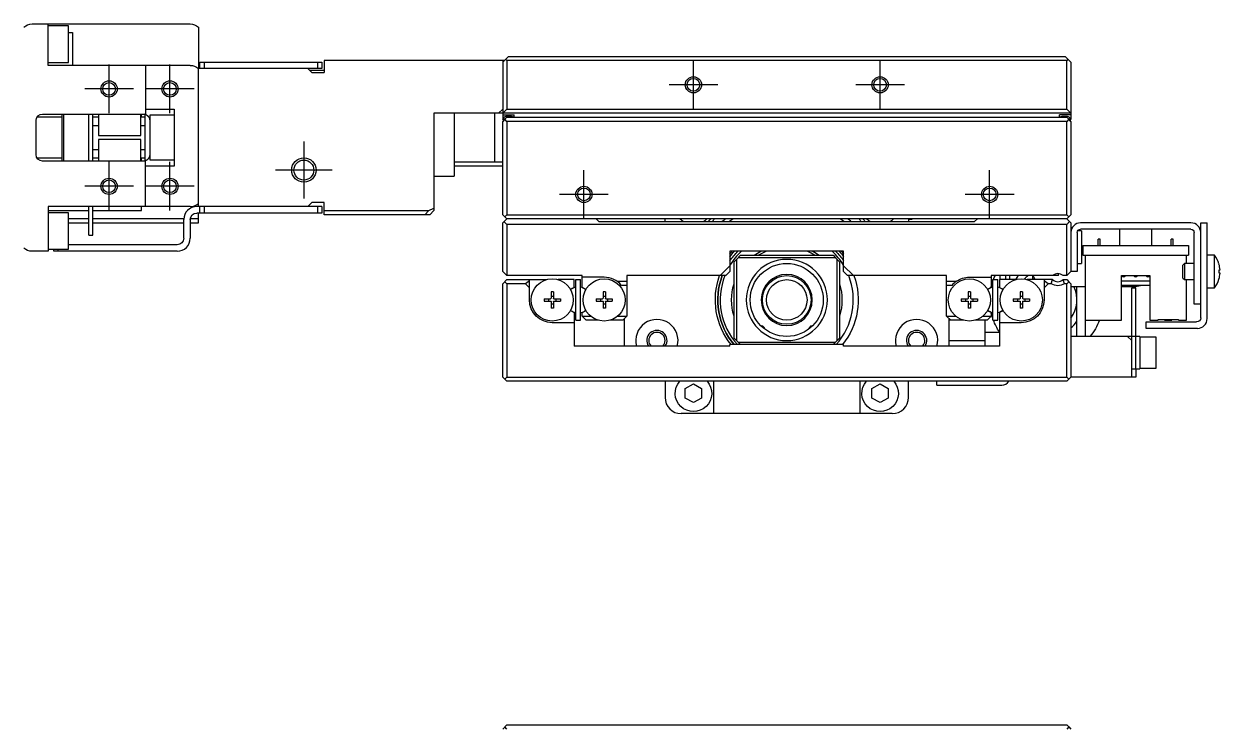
# Model space of a CAD drawing. Extents: x 0 to 729, y -8 to 416.
# Drawn here: x 188.7 to 336.1, y 328.9 to 415.6 of the extents above; entities that cross this region are included whole.
import ezdxf

# ---------------------------------------------------------------- set-up
doc = ezdxf.new("R2010")
doc.units = 0
doc.header["$LTSCALE"] = 0.5
doc.linetypes.add('CENTER', pattern=[50.8, 31.75, -6.35, 6.35, -6.35])
for name, color, linetype in [('MSM_CENTER', 1, 'CENTER'), ('MSM_CONTINUOUS', 7, 'CONTINUOUS'), ('MSM_NARROW', 5, 'CONTINUOUS')]:
    doc.layers.add(name, color=color, linetype=linetype)

msp = doc.modelspace()

# ---------------------------------------------------------------- linework, layer by layer
at = {"layer": 'MSM_CENTER'}
for p, q in [((199.17, 404.6), (199.17, 410.6)), ((206.67, 404.6), (206.67, 410.6)), ((271.17, 405.1), (271.17, 411.1)), ((294.17, 405.1), (294.17, 411.1)), ((202.17, 407.6), (196.17, 407.6)), ((209.67, 407.6), (203.67, 407.6)), ((274.17, 408.1), (268.17, 408.1)), ((297.17, 408.1), (291.17, 408.1)), ((223.17, 401.1), (223.17, 394.1)), ((199.17, 392.6), (199.17, 398.6)), ((206.67, 392.6), (206.67, 398.6)), ((226.67, 397.6), (219.67, 397.6)), ((257.67, 391.6), (257.67, 397.6)), ((307.67, 391.6), (307.67, 397.6)), ((202.17, 395.6), (196.17, 395.6)), ((209.67, 395.6), (203.67, 395.6)), ((260.67, 394.6), (254.67, 394.6)), ((310.67, 394.6), (304.67, 394.6))]:
    msp.add_line(p, q, dxfattribs=at)
at = {"layer": 'MSM_CONTINUOUS'}
for p, q in [((189.67, 415.6), (209.17, 415.6)), ((191.67, 410.5), (191.67, 415.6)), ((194.17, 415.35), (191.67, 415.35)), ((194.17, 410.85), (194.17, 415.35)), ((194.17, 414.55), (194.67, 414.55)), ((194.67, 414.55), (194.67, 410.5)), ((210.17, 415.22), (210.17, 410.12)), ((248.37, 411.6), (247.67, 410.9)), ((248.17, 411.1), (248.02, 411.25)), ((248.37, 411.6), (316.97, 411.6)), ((317.67, 410.9), (316.97, 411.6)), ((317.32, 411.25), (317.17, 411.1)), ((191.67, 410.85), (194.17, 410.85)), ((209.17, 410.5), (191.67, 410.5)), ((203.67, 410.5), (203.67, 404.47)), ((210.17, 393.1), (210.17, 410.1)), ((225.37, 410.1), (210.17, 410.1)), ((210.37, 410.9), (225.37, 410.9)), ((210.37, 410.1), (210.37, 410.9)), ((210.87, 410.9), (210.87, 410.1)), ((224.17, 409.6), (223.67, 410.1)), ((225.67, 409.85), (223.92, 409.85)), ((224.87, 410.1), (224.87, 410.9)), ((225.37, 410.9), (225.37, 410.1)), ((225.67, 411.1), (225.67, 409.6)), ((247.87, 411.1), (225.67, 411.1)), ((247.67, 411.1), (247.67, 403.9)), ((317.17, 411.1), (248.17, 411.1)), ((248.17, 411.1), (248.17, 405.1)), ((317.17, 405.1), (317.17, 411.1)), ((317.67, 410.9), (317.67, 403.9)), ((224.17, 409.6), (225.67, 409.6)), ((193.37, 404.1), (190.28, 404.1)), ((190.97, 404.5), (203.37, 404.5)), ((193.37, 398.7), (193.37, 404.5)), ((193.57, 404.5), (193.57, 398.7)), ((196.67, 398.7), (196.67, 404.5)), ((197.17, 398.7), (197.17, 404.5)), ((197.87, 404.1), (197.17, 404.1)), ((197.87, 404.5), (197.87, 401.85)), ((203.07, 401.85), (203.07, 404.5)), ((203.57, 404.1), (203.07, 404.1)), ((203.17, 404.1), (203.17, 404.5)), ((203.57, 404.48), (203.57, 398.73)), ((203.67, 404.47), (203.58, 404.47)), ((203.58, 404.47), (203.67, 404.44)), ((203.67, 405.1), (207.17, 405.1)), ((207.17, 404.35), (204.17, 404.35)), ((204.17, 404.35), (204.17, 398.85)), ((207.17, 405.1), (207.17, 398.1)), ((317.67, 404.6), (239.17, 404.6)), ((239.17, 404.6), (239.17, 392.6)), ((241.67, 404.6), (241.67, 396.85)), ((246.67, 404.6), (246.67, 398.6)), ((247.67, 405.1), (247.17, 404.6)), ((247.67, 404.6), (248.17, 405.1)), ((247.67, 404.4), (249.07, 404.4)), ((247.77, 403.8), (247.67, 403.9)), ((247.92, 403.85), (247.67, 403.6)), ((247.77, 403.7), (247.77, 403.9)), ((248.17, 404.1), (247.92, 403.85)), ((248.17, 403.6), (247.92, 403.85)), ((248.77, 404.2), (248.07, 404.2)), ((248.17, 405.1), (317.17, 405.1)), ((248.17, 404.1), (317.17, 404.1)), ((249.07, 404.1), (249.07, 404.4)), ((317.67, 404.4), (316.27, 404.4)), ((316.27, 404.1), (316.27, 404.4)), ((317.27, 404.2), (316.57, 404.2)), ((317.17, 405.1), (317.67, 404.6)), ((317.42, 403.85), (317.17, 404.1)), ((317.42, 403.85), (317.17, 403.6)), ((317.67, 403.6), (317.42, 403.85)), ((317.57, 403.9), (317.57, 403.7)), ((317.67, 403.9), (317.57, 403.8)), ((190.17, 399.5), (190.17, 403.7)), ((197.17, 403.1), (197.87, 403.1)), ((203.07, 403.1), (203.57, 403.1)), ((247.67, 392.1), (247.67, 403.6)), ((248.17, 403.6), (248.17, 392.1)), ((317.17, 403.6), (248.17, 403.6)), ((317.17, 392.1), (317.17, 403.6)), ((317.67, 403.6), (317.67, 392.1)), ((197.87, 401.85), (203.07, 401.85)), ((203.07, 401.35), (197.87, 401.35)), ((197.87, 401.35), (197.87, 398.7)), ((203.07, 398.7), (203.07, 401.35)), ((197.87, 400.1), (197.17, 400.1)), ((203.57, 400.1), (203.07, 400.1)), ((190.28, 399.1), (193.37, 399.1)), ((203.37, 398.7), (190.97, 398.7)), ((197.17, 399.1), (197.87, 399.1)), ((203.07, 399.1), (203.57, 399.1)), ((203.17, 398.7), (203.17, 399.1)), ((203.66, 398.75), (203.58, 398.73)), ((203.67, 398.73), (203.58, 398.73)), ((203.67, 393.1), (203.67, 398.73)), ((207.17, 398.1), (203.67, 398.1)), ((204.17, 398.85), (207.17, 398.85)), ((241.67, 398.6), (247.67, 398.6)), ((247.67, 398.1), (241.67, 398.1)), ((239.17, 396.85), (241.67, 396.85)), ((223.67, 393.1), (224.17, 393.6)), ((225.67, 393.6), (224.17, 393.6)), ((225.67, 392.1), (225.67, 393.6)), ((191.67, 393.1), (191.67, 387.6)), ((209.17, 393.1), (191.67, 393.1)), ((191.67, 392.6), (196.67, 392.6)), ((194.17, 392.35), (191.67, 392.35)), ((194.17, 387.85), (194.17, 392.35)), ((196.67, 389.6), (196.67, 393.1)), ((197.17, 389.6), (197.17, 393.1)), ((197.17, 392.6), (203.17, 392.6)), ((203.17, 392.6), (203.17, 393.1)), ((225.37, 393.1), (209.97, 393.1)), ((225.37, 392.3), (209.97, 392.3)), ((210.17, 391.1), (210.17, 392.3)), ((210.37, 392.3), (210.37, 393.1)), ((210.87, 393.1), (210.87, 392.3)), ((224.87, 392.3), (224.87, 393.1)), ((225.37, 393.1), (225.37, 392.3)), ((225.67, 392.6), (238.56, 392.6)), ((238.67, 392.1), (225.67, 392.1)), ((238.06, 392.1), (238.56, 392.6)), ((238.56, 392.6), (239.17, 392.91)), ((239.17, 392.6), (238.67, 392.1)), ((247.67, 392.1), (247.92, 391.85)), ((247.92, 391.85), (248.17, 392.1)), ((248.17, 392.1), (317.17, 392.1)), ((317.17, 392.1), (317.42, 391.85)), ((317.42, 391.85), (317.67, 392.1)), ((196.67, 391.6), (194.17, 391.6)), ((194.17, 391.1), (196.67, 391.1)), ((208.38, 391.6), (197.17, 391.6)), ((197.17, 391.1), (208.37, 391.1)), ((208.37, 389.2), (208.37, 391.5)), ((209.17, 391.5), (209.17, 389.2)), ((209.17, 391.1), (210.17, 391.1)), ((210.17, 391.6), (209.18, 391.6)), ((248.17, 391.6), (247.67, 391.1)), ((247.67, 385.1), (247.67, 391.1)), ((248.17, 390.9), (247.82, 391.25)), ((247.92, 391.85), (248.17, 391.6)), ((317.17, 391.6), (248.17, 391.6)), ((317.17, 390.9), (248.17, 390.9)), ((248.17, 390.9), (248.17, 384.6)), ((259.17, 391.6), (259.52, 391.25)), ((259.52, 391.25), (305.82, 391.25)), ((267.67, 391.25), (267.67, 391.6)), ((297.67, 391.6), (297.67, 391.25)), ((298.07, 391.5), (297.67, 391.5)), ((298.07, 391.6), (298.07, 391.5)), ((305.82, 391.25), (306.17, 391.6)), ((317.17, 391.6), (317.42, 391.85)), ((317.17, 391.6), (317.52, 391.25)), ((317.52, 391.25), (317.17, 390.9)), ((317.17, 384.6), (317.17, 390.9)), ((317.67, 391.1), (317.52, 391.25)), ((317.67, 391.1), (317.67, 385.1)), ((332.47, 391.1), (318.87, 391.1)), ((333.67, 391.1), (334.47, 391.1)), ((333.67, 379.4), (333.67, 391.1)), ((334.47, 379.3), (334.47, 391.1)), ((196.67, 389.6), (197.17, 389.6)), ((318.47, 389.9), (318.47, 385.1)), ((318.97, 390.1), (318.53, 390.1)), ((332.47, 390.3), (318.87, 390.3)), ((318.97, 390.1), (318.97, 386.1)), ((323.67, 390.3), (323.67, 388.3)), ((327.67, 388.3), (327.67, 390.3)), ((332.87, 381.1), (332.87, 389.9)), ((191.67, 387.85), (194.17, 387.85)), ((192.37, 387.6), (192.37, 387.85)), ((192.87, 387.85), (192.87, 387.6)), ((207.57, 388.4), (194.17, 388.4)), ((319.17, 388.3), (332.17, 388.3)), ((319.17, 388.3), (319.17, 387.1)), ((321.05, 388.3), (321.05, 389.1)), ((321.3, 389.1), (321.05, 389.1)), ((321.3, 388.3), (321.3, 389.1)), ((330.3, 389.1), (330.05, 389.1)), ((330.05, 388.3), (330.05, 389.1)), ((330.3, 388.3), (330.3, 389.1)), ((332.17, 388.3), (332.17, 387.1)), ((191.67, 387.6), (189.67, 387.6)), ((207.57, 387.6), (192.37, 387.6)), ((289.67, 387.6), (275.67, 387.6)), ((275.67, 387.6), (275.67, 385.1)), ((276.17, 386.3), (276.47, 386.6)), ((276.17, 376.9), (276.17, 386.3)), ((276.97, 387.1), (276.47, 386.6)), ((276.47, 386.6), (276.47, 376.6)), ((288.67, 386.8), (276.67, 386.8)), ((276.97, 387.1), (288.37, 387.1)), ((288.37, 387.1), (288.67, 386.8)), ((288.87, 386.6), (288.67, 386.8)), ((288.87, 386.6), (289.17, 386.3)), ((288.87, 376.6), (288.87, 386.6)), ((289.17, 386.3), (289.17, 376.9)), ((289.67, 385.1), (289.67, 387.6)), ((319.17, 387.25), (318.97, 387.25)), ((319.17, 387.1), (332.17, 387.1)), ((319.42, 387.1), (319.42, 377.1)), ((331.92, 386.1), (331.92, 387.1)), ((335.37, 387.1), (334.47, 387.1)), ((335.37, 383.1), (335.37, 387.1)), ((247.67, 385.1), (248.17, 384.6)), ((274.47, 384.6), (275.67, 385.81)), ((275.67, 385.1), (275.17, 384.6)), ((289.67, 385.81), (290.88, 384.6)), ((290.17, 384.6), (289.67, 385.1)), ((316.17, 384.6), (316.17, 384.85)), ((317.17, 384.6), (317.67, 385.1)), ((318.47, 385.1), (317.67, 385.1)), ((318.47, 386.1), (318.97, 386.1)), ((331.67, 386.1), (331.47, 385.9)), ((331.47, 384.3), (331.47, 385.9)), ((332.87, 386.1), (331.67, 386.1)), ((331.67, 386.1), (331.67, 384.1)), ((335.93, 386.03), (335.93, 386.05)), ((335.93, 385.3), (336.06, 385.3)), ((335.93, 384.9), (335.93, 385.3)), ((336.06, 384.9), (335.93, 384.9)), ((248.17, 384.1), (247.67, 383.6)), ((247.67, 372.1), (247.67, 383.6)), ((248.17, 383.6), (247.92, 383.85)), ((257.47, 384.6), (248.17, 384.6)), ((248.17, 384.1), (253.06, 384.1)), ((248.17, 383.6), (248.17, 372.1)), ((250.47, 383.6), (248.17, 383.6)), ((250.97, 383.95), (250.47, 383.6)), ((250.47, 383.6), (250.97, 383.1)), ((250.97, 381.6), (250.97, 384.1)), ((256.47, 384.1), (254.49, 384.1)), ((256.47, 383.15), (256.47, 384.1)), ((256.67, 379.1), (256.67, 384.1)), ((256.67, 384.1), (257.27, 384.1)), ((257.27, 379.1), (257.27, 384.1)), ((257.47, 383.15), (257.47, 384.6)), ((260.17, 384.4), (257.47, 384.4)), ((261.77, 383.9), (262.97, 383.9)), ((262.97, 383.4), (262.32, 383.4)), ((275.17, 384.6), (262.97, 384.6)), ((262.97, 384.6), (262.97, 379.6)), ((281.61, 384.57), (281.61, 384.57)), ((302.37, 384.6), (290.17, 384.6)), ((302.37, 379.6), (302.37, 384.6)), ((302.37, 383.9), (303.58, 383.9)), ((303.03, 383.4), (302.37, 383.4)), ((305.17, 384.4), (307.87, 384.4)), ((316.17, 384.6), (307.87, 384.6)), ((307.87, 384.6), (307.87, 383.15)), ((308.07, 379.1), (308.07, 384.1)), ((308.07, 384.1), (308.67, 384.1)), ((308.67, 379.1), (308.67, 384.1)), ((308.87, 384.1), (308.87, 383.15)), ((310.86, 384.1), (308.87, 384.1)), ((308.92, 384.6), (308.92, 384.1)), ((309.67, 384.1), (309.67, 384.6)), ((310.17, 384.1), (310.17, 384.6)), ((315.41, 384.1), (312.29, 384.1)), ((312.95, 384.6), (312.95, 384.1)), ((314.37, 384.1), (314.37, 381.6)), ((314.87, 383.6), (314.37, 383.95)), ((314.37, 383.1), (314.87, 383.6)), ((315.25, 383.6), (314.87, 383.6)), ((315.25, 383.6), (315.41, 384.1)), ((317.17, 384.6), (316.74, 384.6)), ((316.9, 383.6), (316.74, 384.1)), ((316.74, 384.1), (317.17, 384.1)), ((317.17, 383.6), (316.9, 383.6)), ((317.17, 384.1), (317.42, 383.85)), ((317.42, 383.85), (317.17, 383.6)), ((317.17, 372.1), (317.17, 383.6)), ((317.67, 383.6), (317.42, 383.85)), ((317.67, 383.6), (317.67, 372.1)), ((317.67, 383.25), (319.42, 383.25)), ((318.42, 377.1), (318.42, 383.25)), ((323.92, 379.1), (323.92, 384.6)), ((323.92, 384.6), (327.42, 384.6)), ((327.42, 383.9), (323.92, 383.9)), ((327.42, 383.4), (323.92, 383.4)), ((323.92, 383.25), (325.67, 383.25)), ((327.42, 384.6), (327.42, 379.1)), ((331.47, 384.3), (331.67, 384.1)), ((331.67, 384.1), (332.87, 384.1)), ((331.92, 379.1), (331.92, 384.1)), ((335.93, 384.15), (335.93, 384.17)), ((252.77, 381.75), (252.77, 381.46)), ((252.77, 381.75), (253.57, 381.75)), ((253.3, 381.75), (253.3, 381.46)), ((253.92, 382.6), (253.63, 382.6)), ((253.63, 382.6), (253.63, 381.81)), ((253.63, 382.07), (253.92, 382.07)), ((253.92, 382.6), (253.92, 381.81)), ((253.98, 381.75), (254.77, 381.75)), ((254.24, 381.46), (254.24, 381.75)), ((254.77, 381.75), (254.77, 381.46)), ((256.47, 383.15), (256.21, 383)), ((257.47, 383.15), (257.7, 383.02)), ((259.17, 381.75), (259.97, 381.75)), ((259.17, 381.75), (259.17, 381.46)), ((259.7, 381.75), (259.7, 381.46)), ((260.03, 382.6), (260.03, 381.81)), ((260.32, 382.6), (260.03, 382.6)), ((260.03, 382.07), (260.32, 382.07)), ((260.32, 382.6), (260.32, 381.81)), ((260.38, 381.75), (261.17, 381.75)), ((260.64, 381.46), (260.64, 381.75)), ((261.17, 381.75), (261.17, 381.46)), ((279.81, 382.91), (279.87, 382.98)), ((279.87, 383.04), (279.87, 382.98)), ((304.17, 381.75), (304.17, 381.46)), ((304.17, 381.75), (304.97, 381.75)), ((304.7, 381.75), (304.7, 381.46)), ((305.03, 382.6), (305.03, 381.81)), ((305.32, 382.6), (305.03, 382.6)), ((305.03, 382.07), (305.32, 382.07)), ((305.32, 382.6), (305.32, 381.81)), ((305.38, 381.75), (306.17, 381.75)), ((305.64, 381.46), (305.64, 381.75)), ((306.17, 381.75), (306.17, 381.46)), ((307.87, 383.15), (307.65, 383.02)), ((308.87, 383.15), (309.13, 383)), ((308.92, 383.12), (308.92, 383.09)), ((310.57, 381.75), (311.37, 381.75)), ((310.57, 381.75), (310.57, 381.46)), ((311.1, 381.75), (311.1, 381.46)), ((311.72, 382.6), (311.43, 382.6)), ((311.43, 382.6), (311.43, 381.81)), ((311.43, 382.07), (311.72, 382.07)), ((311.72, 382.6), (311.72, 381.81)), ((311.78, 381.75), (312.57, 381.75)), ((312.04, 381.46), (312.04, 381.75)), ((312.57, 381.75), (312.57, 381.46)), ((325.17, 372.1), (325.17, 383.1)), ((325.17, 383.1), (325.67, 383.1)), ((325.67, 373.1), (325.67, 383.1)), ((334.47, 383.1), (335.37, 383.1)), ((252.77, 381.46), (253.57, 381.46)), ((253.63, 381.4), (253.63, 380.6)), ((253.63, 381.13), (253.92, 381.13)), ((253.92, 380.6), (253.63, 380.6)), ((253.92, 381.4), (253.92, 380.6)), ((253.98, 381.46), (254.77, 381.46)), ((259.17, 381.46), (259.97, 381.46)), ((260.03, 381.4), (260.03, 380.6)), ((260.03, 381.13), (260.32, 381.13)), ((260.32, 380.6), (260.03, 380.6)), ((260.32, 381.4), (260.32, 380.6)), ((260.38, 381.46), (261.17, 381.46)), ((279.87, 380.23), (279.81, 380.29)), ((304.17, 381.46), (304.97, 381.46)), ((305.03, 381.4), (305.03, 380.6)), ((305.03, 381.13), (305.32, 381.13)), ((305.32, 380.6), (305.03, 380.6)), ((305.32, 381.4), (305.32, 380.6)), ((305.38, 381.46), (306.17, 381.46)), ((310.57, 381.46), (311.37, 381.46)), ((311.43, 381.4), (311.43, 380.6)), ((311.43, 381.13), (311.72, 381.13)), ((311.72, 380.6), (311.43, 380.6)), ((311.72, 381.4), (311.72, 380.6)), ((311.78, 381.46), (312.57, 381.46)), ((333.67, 381.1), (332.87, 381.1)), ((256.47, 378.8), (253.77, 378.8)), ((256.21, 380.2), (256.47, 380.05)), ((256.47, 380.05), (256.47, 375.9)), ((256.67, 379.1), (257.27, 379.1)), ((257.47, 380.05), (257.7, 380.18)), ((257.47, 379.6), (257.47, 380.05)), ((257.47, 379.6), (258.51, 379.6)), ((257.47, 379.6), (257.97, 379.1)), ((259.46, 379.1), (257.97, 379.1)), ((262.47, 379.1), (260.89, 379.1)), ((261.84, 379.6), (262.97, 379.6)), ((262.47, 379.1), (262.97, 379.6)), ((262.67, 375.9), (262.67, 379.3)), ((279.87, 380.23), (279.87, 380.16)), ((302.37, 379.6), (302.87, 379.1)), ((302.37, 379.6), (303.51, 379.6)), ((302.62, 379.1), (302.62, 375.9)), ((304.46, 379.1), (302.62, 379.1)), ((302.67, 379.1), (302.67, 379.3)), ((307.37, 379.1), (305.89, 379.1)), ((306.84, 379.6), (307.87, 379.6)), ((307.12, 375.9), (307.12, 379.1)), ((307.37, 379.1), (307.87, 379.6)), ((307.87, 380.05), (307.65, 380.18)), ((307.87, 380.05), (307.87, 379.6)), ((308.07, 379.1), (308.67, 379.1)), ((309.13, 380.2), (308.87, 380.05)), ((308.87, 380.05), (308.87, 375.9)), ((311.57, 378.8), (308.87, 378.8)), ((308.92, 380.11), (308.92, 380.08)), ((319.42, 379.1), (323.92, 379.1)), ((326.97, 378.9), (333.17, 378.9)), ((326.97, 378.1), (326.97, 378.9)), ((327.42, 379.1), (328.42, 379.1)), ((328.42, 379.1), (328.42, 379.2)), ((328.42, 379.2), (330.92, 379.2)), ((329.22, 379.2), (329.22, 379.1)), ((329.22, 379.1), (330.12, 379.1)), ((329.6, 379.2), (329.6, 379.1)), ((329.75, 379.2), (329.75, 379.1)), ((330.12, 379.2), (330.12, 379.1)), ((330.92, 379.1), (330.92, 379.2)), ((330.92, 379.1), (331.92, 379.1)), ((279.51, 378.4), (279.7, 378.4)), ((279.92, 378.18), (279.7, 378.4)), ((279.92, 378.18), (279.76, 378.18)), ((279.92, 378.04), (279.92, 378.18)), ((279.92, 378.04), (279.92, 378.04)), ((281.61, 378.64), (281.61, 378.64)), ((285.65, 378.4), (285.42, 378.18)), ((285.42, 378.18), (285.42, 378.04)), ((285.59, 378.18), (285.42, 378.18)), ((285.65, 378.4), (285.84, 378.4)), ((308.87, 377.6), (307.12, 377.6)), ((333.27, 378.1), (326.97, 378.1)), ((275.67, 375.9), (256.47, 375.9)), ((275.67, 375.9), (275.67, 376.1)), ((289.67, 376.1), (275.67, 376.1)), ((276.47, 376.6), (276.17, 376.9)), ((276.97, 376.1), (276.47, 376.6)), ((276.67, 376.4), (288.67, 376.4)), ((288.67, 376.4), (288.37, 376.1)), ((288.67, 376.4), (288.87, 376.6)), ((289.17, 376.9), (288.87, 376.6)), ((289.67, 375.9), (289.67, 376.1)), ((308.87, 375.9), (289.67, 375.9)), ((302.62, 376.6), (307.12, 376.6)), ((326.17, 377.1), (317.67, 377.1)), ((324.67, 377.1), (325.17, 376.6)), ((326.17, 377.1), (326.17, 373.1)), ((328.17, 377), (326.17, 377)), ((328.17, 373.2), (328.17, 377)), ((325.17, 373.1), (326.17, 373.1)), ((325.67, 373.1), (325.67, 372.1)), ((326.17, 373.2), (328.17, 373.2)), ((247.67, 372.1), (248.17, 371.6)), ((247.92, 371.85), (248.17, 372.1)), ((248.17, 372.1), (317.17, 372.1)), ((317.17, 371.6), (248.17, 371.6)), ((267.67, 371.6), (267.67, 369.6)), ((273.67, 367.6), (273.67, 371.6)), ((291.67, 371.6), (291.67, 367.6)), ((297.67, 369.6), (297.67, 371.6)), ((301.17, 371.1), (301.17, 371.6)), ((317.17, 372.1), (317.42, 371.85)), ((317.42, 371.85), (317.17, 371.6)), ((317.42, 371.85), (317.67, 372.1)), ((325.67, 372.1), (317.67, 372.1)), ((270.17, 370.68), (271.17, 371.26)), ((270.17, 369.52), (270.17, 370.68)), ((271.17, 371.26), (272.17, 370.68)), ((272.17, 370.68), (272.17, 369.52)), ((293.17, 370.68), (294.17, 371.26)), ((293.17, 369.52), (293.17, 370.68)), ((294.17, 371.26), (295.17, 370.68)), ((295.17, 370.68), (295.17, 369.52)), ((301.17, 371.1), (309.17, 371.1)), ((271.17, 368.95), (270.17, 369.52)), ((272.17, 369.52), (271.17, 368.95)), ((294.17, 368.95), (293.17, 369.52)), ((295.17, 369.52), (294.17, 368.95)), ((273.67, 367.6), (269.67, 367.6)), ((291.67, 367.6), (273.67, 367.6)), ((295.67, 367.6), (291.67, 367.6)), ((247.67, 328.75), (248.17, 329.25)), ((248.17, 328.75), (247.92, 329)), ((248.17, 329.25), (317.17, 329.25)), ((317.17, 329.25), (317.42, 329)), ((317.42, 329), (317.17, 328.75)), ((317.42, 329), (317.67, 328.75))]:
    msp.add_line(p, q, dxfattribs=at)
at = {"layer": 'MSM_CONTINUOUS', "extrusion": (0, 0, -1)}
for p, q in [((203.67, 404.44), (203.68, 404.44)), ((203.68, 404.44), (203.7, 404.43)), ((203.7, 404.43), (203.73, 404.42)), ((203.73, 404.42), (203.76, 404.4)), ((203.76, 404.4), (203.78, 404.39)), ((203.78, 404.39), (203.81, 404.37)), ((203.81, 404.37), (203.84, 404.35)), ((203.84, 404.35), (203.87, 404.33)), ((203.87, 404.33), (203.9, 404.3)), ((203.9, 404.3), (203.93, 404.27)), ((203.93, 404.27), (203.97, 404.24)), ((203.97, 404.24), (204, 404.2)), ((204, 404.2), (204.03, 404.16)), ((204.03, 404.16), (204.06, 404.11)), ((204.06, 404.11), (204.09, 404.07)), ((204.09, 404.07), (204.11, 404.02)), ((204.11, 404.02), (204.13, 403.97)), ((204.13, 403.97), (204.14, 403.92)), ((204.14, 403.92), (204.16, 403.87)), ((204.16, 403.87), (204.16, 403.83)), ((204.16, 403.83), (204.17, 403.79)), ((204.17, 403.79), (204.17, 403.74)), ((204.17, 403.74), (204.17, 403.7)), ((204.17, 399.5), (204.17, 399.45)), ((204.17, 399.45), (204.17, 399.39)), ((203.68, 398.76), (203.66, 398.75)), ((203.71, 398.77), (203.68, 398.76)), ((203.73, 398.79), (203.71, 398.77)), ((203.77, 398.81), (203.73, 398.79)), ((203.81, 398.83), (203.77, 398.81)), ((203.84, 398.85), (203.81, 398.83)), ((203.87, 398.87), (203.84, 398.85)), ((203.9, 398.9), (203.87, 398.87)), ((203.93, 398.92), (203.9, 398.9)), ((203.96, 398.95), (203.93, 398.92)), ((203.99, 398.99), (203.96, 398.95)), ((204.01, 399.02), (203.99, 398.99)), ((204.04, 399.05), (204.01, 399.02)), ((204.07, 399.1), (204.04, 399.05)), ((204.09, 399.15), (204.07, 399.1)), ((204.11, 399.19), (204.09, 399.15)), ((204.13, 399.24), (204.11, 399.19)), ((204.15, 399.29), (204.13, 399.24)), ((204.16, 399.34), (204.15, 399.29)), ((204.17, 399.39), (204.16, 399.34))]:
    msp.add_line(p, q, dxfattribs=at)
at = {"layer": 'MSM_CONTINUOUS'}
for centre, radius in [((199.17, 407.6), 0.783), ((206.67, 407.6), 0.783), ((271.17, 408.1), 0.783), ((294.17, 408.1), 0.783), ((223.17, 397.6), 1.23), ((199.17, 395.6), 0.783), ((206.67, 395.6), 0.783), ((257.67, 394.6), 0.783), ((307.67, 394.6), 0.783), ((282.67, 381.6), 4.5), ((253.77, 381.6), 2.6), ((260.17, 381.6), 2.6), ((282.67, 381.6), 3), ((305.17, 381.6), 2.6), ((311.57, 381.6), 2.6)]:
    msp.add_circle(centre, radius, dxfattribs=at)
at = {"layer": 'MSM_CONTINUOUS', "extrusion": (0, 0, -1)}
for radius in [5, 3.15]:
    msp.add_circle((-282.67, 381.6), radius, dxfattribs=at)
for centre, radius, start, end in [((-189.67, 414.1), 1.5, 48.1897, 90), ((-209.17, 414.1), 1.5, 90, 131.8103), ((-209.17, 409), 1.5, 90, 131.8103), ((-190.97, 403.7), 0.8, 0, 90), ((-203.37, 403.7), 0.8, 90, 105.1266), ((-190.97, 399.5), 0.8, 270, 0), ((-203.37, 399.5), 0.8, 254.8734, 270), ((-209.97, 391.5), 0.8, 0, 90), ((-271.17, 393.1), 2.25, 304.6921, 318.1897), ((-271.17, 393.1), 2.25, 221.8103, 235.3079), ((-282.67, 381.6), 12, 53.5298, 56.4427), ((-282.67, 381.6), 12, 123.5573, 126.4702), ((-294.17, 393.1), 2.25, 304.6921, 318.1897), ((-294.17, 393.1), 2.25, 221.8103, 235.3079), ((-207.57, 389.2), 0.8, 180, 270), ((-318.87, 389.9), 0.4, 0, 90), ((-332.47, 389.9), 0.4, 90, 180), ((-189.67, 389.1), 1.5, 270, 311.8103), ((-282.67, 381.6), 8.8, 37.3018, 42.9859), ((-282.67, 381.6), 9, 38.9424, 41.8103), ((-282.67, 381.6), 8.5, 34.5603, 44.9009), ((-282.67, 381.6), 6.8, 53.9811, 61.9275), ((-282.67, 381.6), 6.8, 118.0725, 126.0189), ((-282.67, 381.6), 8.5, 135.0991, 145.4397), ((-282.67, 381.6), 8.8, 137.0141, 142.6982), ((-282.67, 381.6), 9, 138.1897, 141.0576), ((-282.67, 381.6), 8.8, 321.3178, 19.9323), ((-282.67, 381.6), 8.5, 319.6798, 20.6673), ((-282.67, 381.6), 6.8, 342.9174, 17.0826), ((-282.67, 381.6), 6.8, 162.9174, 197.0826), ((-282.67, 381.6), 8.8, 160.0677, 218.6822), ((-305.17, 381.6), 2.8, 55.2281, 90), ((-314.67, 381.6), 7, 13.7291, 19.463), ((-314.67, 381.6), 7, 20.9248, 25.3769), ((-314.95, 385.25), 2, 324.9004, 341.0344), ((-316.07, 384.85), 1.5, 236.4427, 303.5573), ((-325.67, 385.25), 2, 247.6684, 292.3316), ((-253.57, 381.81), 0.06, 180, 270), ((-253.98, 381.81), 0.06, 270, 0), ((-256.86, 381.49), 1.75, 118.6217, 127.006), ((-259.97, 381.81), 0.06, 180, 270), ((-260.38, 381.81), 0.06, 270, 0), ((-304.97, 381.81), 0.06, 180, 270), ((-305.38, 381.81), 0.06, 270, 0), ((-308.26, 381.49), 1.75, 120, 127.006), ((-311.37, 381.81), 0.06, 180, 270), ((-311.78, 381.81), 0.06, 270, 0), ((-253.77, 381.6), 2.8, 270, 0), ((-253.57, 381.4), 0.06, 90, 180), ((-253.98, 381.4), 0.06, 0, 90), ((-256.86, 381.72), 1.75, 232.994, 241.3783), ((-259.97, 381.4), 0.06, 90, 180), ((-260.38, 381.4), 0.06, 0, 90), ((-304.97, 381.4), 0.06, 90, 180), ((-305.38, 381.4), 0.06, 0, 90), ((-308.26, 381.72), 1.75, 232.994, 240), ((-311.37, 381.4), 0.06, 90, 180), ((-311.57, 381.6), 2.8, 180, 270), ((-311.78, 381.4), 0.06, 0, 90), ((-314.67, 381.6), 7, 340.537, 346.2709), ((-314.67, 381.6), 7, 325.9523, 339.0752), ((-314.67, 381.6), 7, 200.9248, 220.0052), ((-333.17, 379.4), 0.5, 180, 270), ((-271.17, 370.1), 2.25, 138.1897, 41.8103), ((-294.17, 370.1), 2.25, 138.1897, 41.8103)]:
    msp.add_arc(centre, radius, start, end, dxfattribs=at)
at = {"layer": 'MSM_CONTINUOUS'}
for centre, radius, start, end in [((248.07, 403.9), 0.3, 90, 180), ((248.77, 403.9), 0.3, 41.8103, 90), ((316.57, 403.9), 0.3, 90, 138.1897), ((317.27, 403.9), 0.3, 0, 90), ((209.97, 391.5), 1.6, 90, 180), ((209.17, 394.6), 1.5, 270, 311.8103), ((271.17, 393.1), 2.6, 314.6397, 324.7656), ((271.17, 393.1), 2.98, 321.6549, 329.7997), ((282.67, 381.6), 12.5, 126.8699, 129.4662), ((282.67, 381.6), 12.5, 50.5338, 53.1301), ((294.17, 393.1), 2.98, 210.2003, 218.3451), ((294.17, 393.1), 2.6, 215.2344, 225.3603), ((318.87, 389.9), 1.2, 90, 180), ((332.47, 389.9), 1.2, 0, 90), ((207.57, 389.2), 1.6, 270, 0), ((318.42, 387.1), 1, 41.4096, 56.633), ((282.67, 381.6), 8.2, 132.9703, 148.6119), ((282.67, 381.6), 6.5, 112.6199, 122.2042), ((282.67, 381.6), 6.5, 57.7958, 67.3801), ((282.67, 381.6), 8.2, 31.3881, 47.0297), ((332.87, 385.1), 3.2, 17.27, 38.6822), ((316.07, 383.85), 1, 48.5904, 131.4096), ((332.87, 385.1), 3.19, 3.5904, 16.9053), ((332.87, 385.1), 3.19, 343.0947, 356.4096), ((260.17, 381.6), 2.8, 40.0052, 90), ((282.67, 381.6), 8.5, 159.3327, 220.3202), ((282.67, 381.6), 8.2, 158.5399, 222.1236), ((282.67, 381.6), 8.2, 317.8764, 21.4601), ((305.17, 381.6), 2.8, 124.7719, 139.9948), ((314.67, 381.6), 4.57, 138.9699, 146.8962), ((314.67, 381.6), 3.75, 126.8699, 136.6705), ((316.07, 384.85), 1, 228.5904, 311.4096), ((314.67, 381.6), 3.75, 323.1301, 26.1039), ((324.17, 384.7), 0.25, 203.5782, 336.4218), ((325.67, 384.7), 0.25, 203.5782, 336.4218), ((327.17, 384.7), 0.25, 203.5782, 336.4218), ((332.87, 385.1), 3.2, 321.3178, 342.73), ((256.97, 381.6), 1.59, 100.8931, 126.1972), ((257.09, 381.49), 1.75, 120, 127.006), ((256.97, 381.6), 1.59, 53.8028, 79.1069), ((308.37, 381.6), 1.59, 100.8931, 126.1972), ((308.49, 381.49), 1.75, 118.6217, 127.006), ((308.37, 381.6), 1.59, 53.8028, 79.1069), ((256.97, 381.6), 1.59, 233.8028, 259.1069), ((257.09, 381.72), 1.75, 232.994, 240), ((256.97, 381.6), 1.59, 280.8931, 306.1972), ((308.37, 381.6), 1.59, 233.8028, 259.1069), ((308.49, 381.72), 1.75, 232.994, 241.3783), ((308.37, 381.6), 1.59, 280.8931, 306.1972), ((266.67, 376.6), 2.6, 344.3815, 195.6185), ((298.67, 376.6), 2.6, 344.3815, 195.6185), ((314.67, 381.6), 4.57, 311.0301, 325.1418), ((333.27, 379.3), 1.2, 270, 0), ((266.67, 376.6), 1.01, 315.9346, 224.0654), ((298.67, 376.6), 1.01, 315.9346, 224.0654), ((309.17, 372.1), 1, 270, 329.9999), ((269.67, 369.6), 2, 180, 270), ((295.67, 369.6), 2, 270, 0)]:
    msp.add_arc(centre, radius, start, end, dxfattribs=at)
at = {"layer": 'MSM_NARROW'}
msp.add_line((279.92, 378.04), (279.92, 378.04), dxfattribs=at)
for centre, radius in [((199.17, 407.6), 1), ((206.67, 407.6), 1), ((271.17, 408.1), 1), ((294.17, 408.1), 1), ((223.17, 397.6), 1.5), ((199.17, 395.6), 1), ((206.67, 395.6), 1), ((257.67, 394.6), 1), ((307.67, 394.6), 1), ((282.67, 381.6), 2.5)]:
    msp.add_circle(centre, radius, dxfattribs=at)
for centre in [(266.67, 376.6), (298.67, 376.6)]:
    msp.add_arc(centre, 1.25, 325.9442, 214.0558, dxfattribs=at)

doc.saveas('drawing.dxf')
